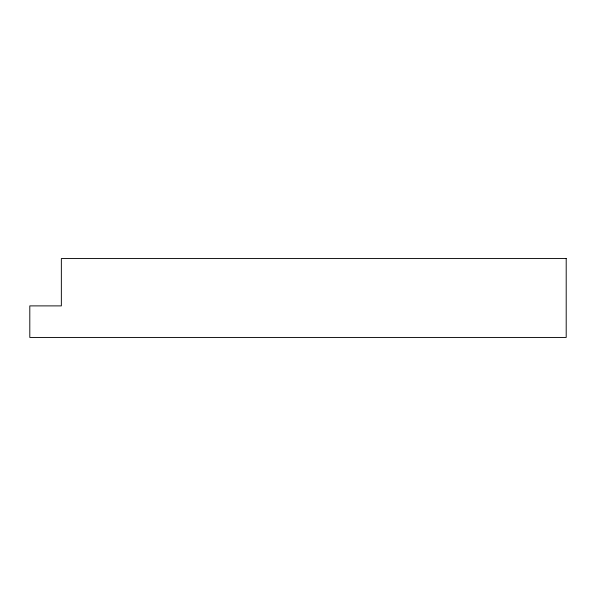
<?xml version="1.0" encoding="UTF-8"?>
<svg xmlns="http://www.w3.org/2000/svg" width="596" height="596" viewBox="0 0 596 596"><rect width="100%" height="100%" fill="white"/><g stroke="black" fill="none" stroke-linecap="round" stroke-linejoin="round"><path stroke-width="0.89" d="M566.2 258.56L61.351 258.56L61.351 305.89L29.8 305.89L29.8 337.44L566.2 337.44L566.2 258.56"/></g></svg>
